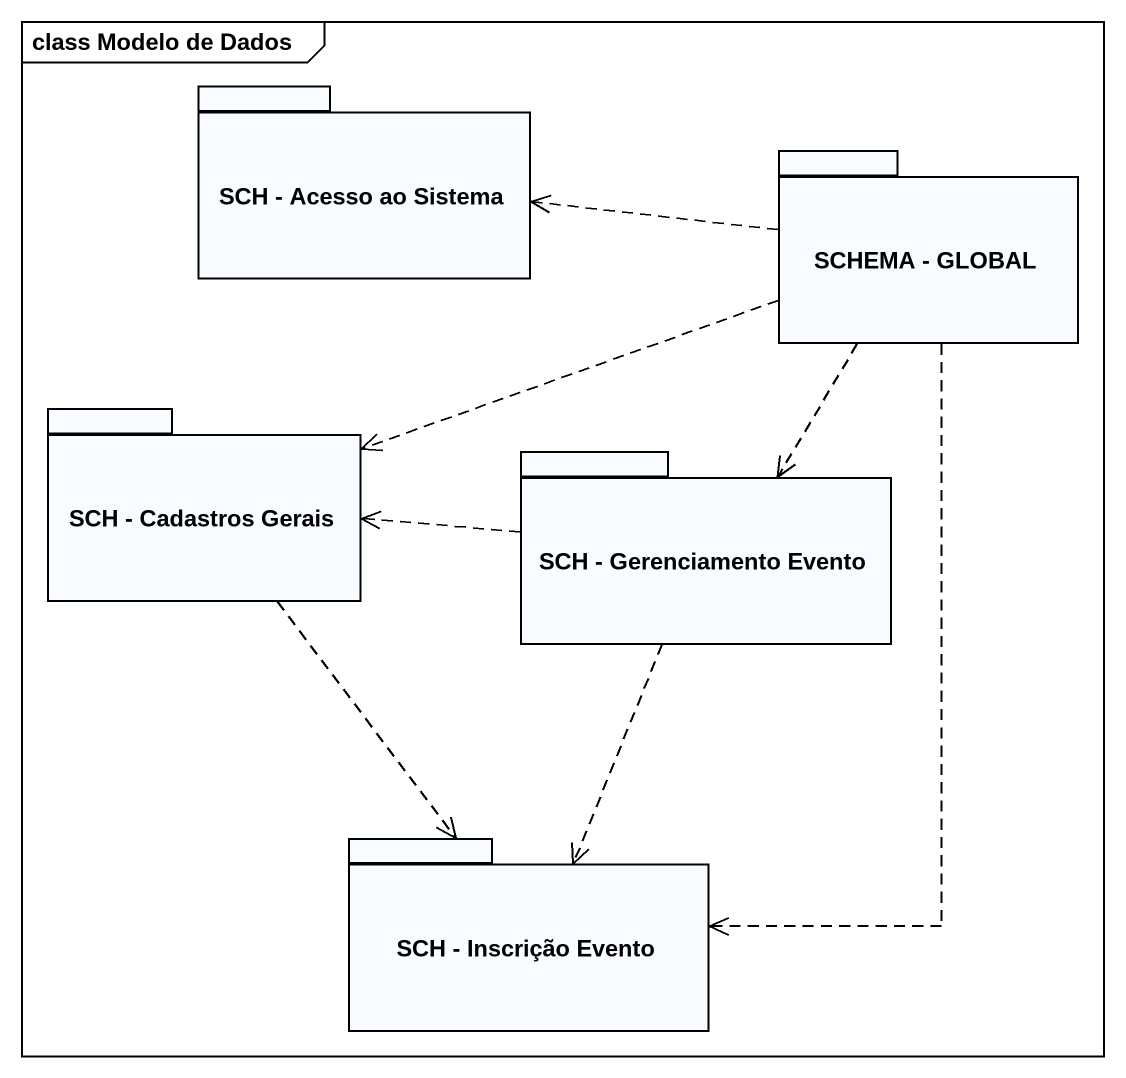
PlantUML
@startuml
mainframe class Modelo de Dados
package "SCH - Acesso ao Sistema" as SCH_Acesso_ao_Sistema {
}
package "SCHEMA - GLOBAL" as SCHEMA_GLOBAL {
}
package "SCH - Cadastros Gerais" as SCH_Cadastros_Gerais {
}
package "SCH - Gerenciamento Evento" as SCH_Gerenciamento_Evento {
}
package "SCH - Inscrição Evento" as SCH_Inscrição_Evento {
}
SCHEMA_GLOBAL .left.> SCH_Acesso_ao_Sistema
SCHEMA_GLOBAL .left.> SCH_Cadastros_Gerais
SCHEMA_GLOBAL ..> SCH_Gerenciamento_Evento
SCHEMA_GLOBAL ..> SCH_Inscrição_Evento
SCH_Cadastros_Gerais ..> SCH_Inscrição_Evento
SCH_Gerenciamento_Evento .left.> SCH_Cadastros_Gerais
SCH_Gerenciamento_Evento ..> SCH_Inscrição_Evento
@enduml
